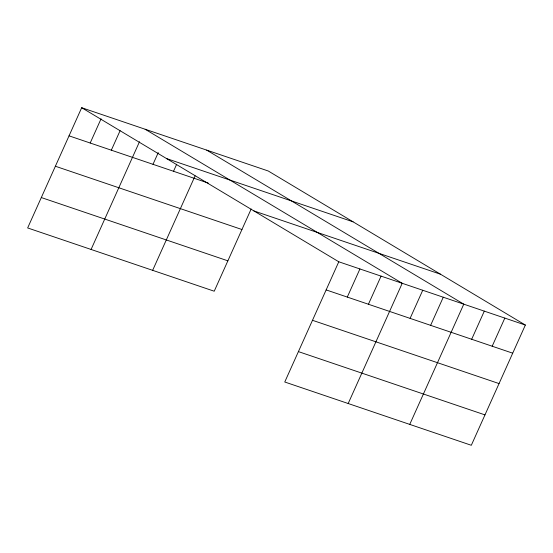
<?xml version="1.0" encoding="UTF-8"?>
<svg xmlns="http://www.w3.org/2000/svg" width="553" height="553" viewBox="0 0 553 553"><rect width="100%" height="100%" fill="white"/><g stroke="black" fill="none" stroke-linecap="round" stroke-linejoin="round"><path stroke-width="0.83" d="M81.685 107.717L338.782 261.783L284.754 382.005L471.315 445.283L525.35 325.053L268.246 170.995L81.685 107.717L27.65 227.947L214.218 291.217L251.166 208.999M90.187 143.02L101.068 118.798M111.326 150.188L120.105 130.653M91.079 249.458L139.494 141.734M152.994 164.324L158.262 152.6M173.518 171.278L176.677 164.248M152.649 270.341L195.091 175.895M347.284 297.079L359.927 268.952M368.429 304.254L381.072 276.12M348.183 403.517L402.218 283.295L145.114 129.236M410.098 318.383L422.741 290.256M430.621 325.344L443.264 297.217M409.752 424.4L463.78 304.171L206.684 150.112M471.668 339.266L484.304 311.132M492.184 346.219L504.827 318.093M166.522 158.559L353.091 221.836M69.042 135.844L208.246 183.057M253.938 210.942L440.506 274.212M338.782 261.783L525.35 325.053M55.383 166.239L241.944 229.516M326.146 289.91L512.707 353.18M41.309 197.552L227.877 260.829M312.486 320.298L499.048 383.575M298.413 351.611L484.974 414.888"/></g></svg>
